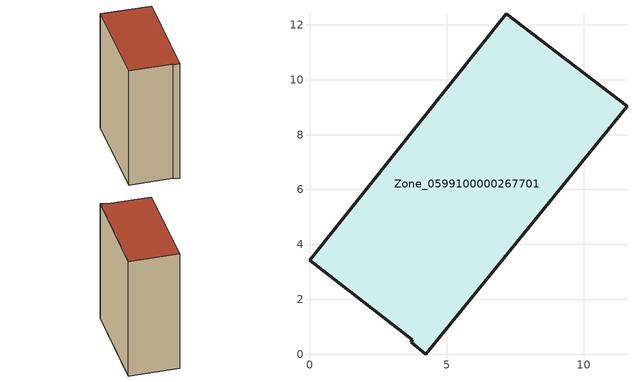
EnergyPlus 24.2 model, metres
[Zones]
Zone_0599100000267701
 floor ground (C_G): 3.7,0.44 3.75,0.53 0,3.42 7.17,12.4 11.57,9.04 4.24,0 z0
 wall outside (C_F): 3.75,0.53 3.7,0.44 4.24,0 11.57,9.04 7.17,12.4 0,3.42 3.75,0.53 z0:13.9
 roof outside (C_R): 4.24,0 11.57,9.04 7.17,12.4 0,3.42 3.75,0.53 3.7,0.44 z13.9
[BUILDING]
Pand.0599100000267701: North Axis=0; Terrain=City; Loads Convergence Tolerance Value=0.04; Temperature Convergence Tolerance Value=0.4; Solar Distribution=FullExterior; Maximum Number of Warmup Days=25; Minimum Number of Warmup Days=1
[Site:Location]
Rotterdam.The.Hague.AP_ZH_NLD Design_Conditions: Latitude=51.96; Longitude=4.45; Time Zone=1; Elevation=-4.5
[SITE:GROUNDTEMPERATURE:BUILDINGSURFACE]
18, 18, 18, 18, 18, 18, 18, 18, 18, 18, 18, 18
[MATERIAL] Thermal Absorptance=0.9; Solar Absorptance=0.7; Visible Absorptance=0.7
Name | Roughness | Thickness | Conductivity | Density | Specific Heat
G.TI.1946 | MediumSmooth | 0.15 | 1 | 540 | 1210
F.TI.1946 | Rough | 0.3 | 0.857143 | 1920 | 840
R.TI.1946 | MediumRough | 0.2 | 0.1 | 1500 | 1000
[CONSTRUCTION]
C_G: G.TI.1946
C_F: F.TI.1946
C_R: R.TI.1946
[ZONE]
Zone_0599100000267701: Type=1; Multiplier=1; Ceiling Height=Autocalculate; Volume=Autocalculate; Floor Area=autocalculate; Part of Total Floor Area=Yes
[ZONEINFILTRATION:DESIGNFLOWRATE]
Infil_Zone_0599100000267701: Zone or ZoneList or Space or SpaceList=Zone_0599100000267701; Schedule=AlwaysOn; Design Flow Rate Calculation Method=Flow/Area; Flow Rate per Floor Area=0.003; Constant Term Coefficient=1; Temperature Term Coefficient=0; Velocity Term Coefficient=0; Velocity Squared Term Coefficient=0
[HVACTEMPLATE:ZONE:IDEALLOADSAIRSYSTEM]
Zone_0599100000267701: Maximum Heating Supply Air Temperature=50; Minimum Cooling Supply Air Temperature=13; Maximum Heating Supply Air Humidity Ratio=0.0156; Minimum Cooling Supply Air Humidity Ratio=0.0077; Heating Limit=NoLimit; Cooling Limit=NoLimit; Dehumidification Control Type=ConstantSensibleHeatRatio; Cooling Sensible Heat Ratio=0.7; Dehumidification Setpoint=60; Humidification Control Type=None; Humidification Setpoint=30; Outdoor Air Method=None; Outdoor Air Flow Rate per Person=0.00944; Outdoor Air Flow Rate per Zone Floor Area=0; Outdoor Air Flow Rate per Zone=0; Demand Controlled Ventilation Type=None; Outdoor Air Economizer Type=NoEconomizer; Heat Recovery Type=None; Sensible Heat Recovery Effectiveness=0.7; Latent Heat Recovery Effectiveness=0.65
[ZONECONTROL:THERMOSTAT]
ThermostatControl_Zone_0599100000267701: Zone or ZoneList=Zone_0599100000267701; Control Type Schedule=DualSetpointControlType; Control 1=Thermostat_Zone_0599100000267701; Temperature Difference Between Cutout And Setpoint=0
[THERMOSTATSETPOINT:DUALSETPOINT]
Thermostat_Zone_0599100000267701: Heating Setpoint Temperature Schedule=HeatingSetpoint_Zone_0599100000267701; Cooling Setpoint Temperature Schedule=CoolingSetpoint_Zone_0599100000267701
[SCHEDULE:COMPACT]
HeatingSetpoint_Zone_0599100000267701: Through: 12/31, For: AllDays, Until: 24:00, 21
CoolingSetpoint_Zone_0599100000267701: Through: 12/31, For: AllDays, Until: 24:00, 24
DualSetpointControlType: Through: 12/31, For: AllDays, Until: 24:00, 4
AlwaysOn: Through: 12/31, For: AllDays, Until: 24:00, 1
